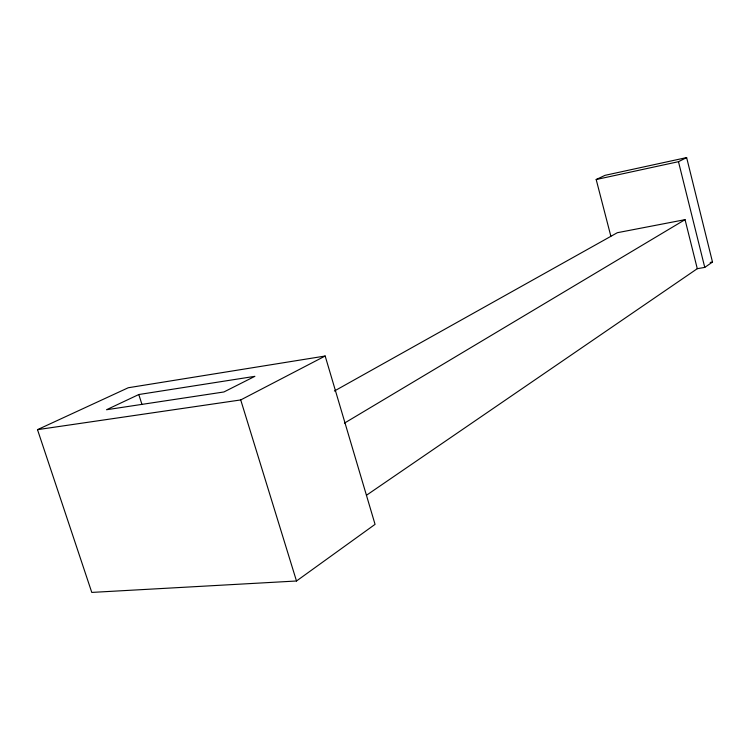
<?xml version="1.0" encoding="UTF-8"?>
<svg xmlns="http://www.w3.org/2000/svg" width="750" height="750" viewBox="0 0 750 750"><rect width="100%" height="100%" fill="white"/><g stroke="black" fill="none" stroke-linecap="round" stroke-linejoin="round"><path stroke-width="1.12" d="M296.494 580.997L375.056 524.353L325.172 356.025L128.259 387.75L37.5 429.656L91.781 592.416L296.494 580.997L240.722 399.938L325.172 356.025M366.45 495.272L697.284 268.688L704.766 267.403L712.5 262.059L686.634 157.584L605.053 175.331L596.184 179.522L610.847 236.203M344.466 423.113L685.05 219.656L697.284 268.688M334.378 391.022L617.334 232.706L685.05 219.656M596.184 179.522L678.478 161.691L686.634 157.584M138.797 394.528L106.509 409.744L223.912 391.969L254.887 376.331L138.797 394.528L141.994 404.522M710.203 262.453L712.5 262.059M37.5 429.656L240.722 399.938M678.478 161.691L704.766 267.403"/></g></svg>
